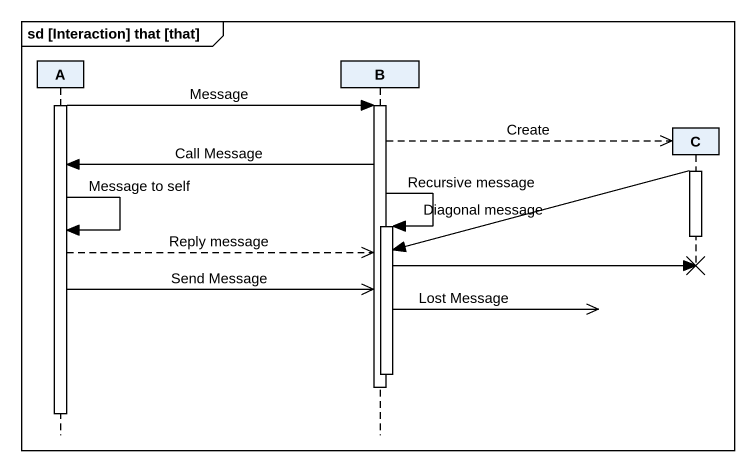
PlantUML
@startuml
mainframe sd [Interaction] that [that]
hide footbox
participant A
participant B
participant C

activate A
A -> B : Message
activate B
B -->> C ** : Create
B -> A : Call Message
activate C
C -> B : Diagonal message
B -> B : Recursive message
activate B
A -> A : Message to self
deactivate C
A -->> B : Reply message
B -> C !!
A ->> B : Send Message
B ->> B : Lost Message
deactivate B
deactivate B
deactivate A
@enduml
